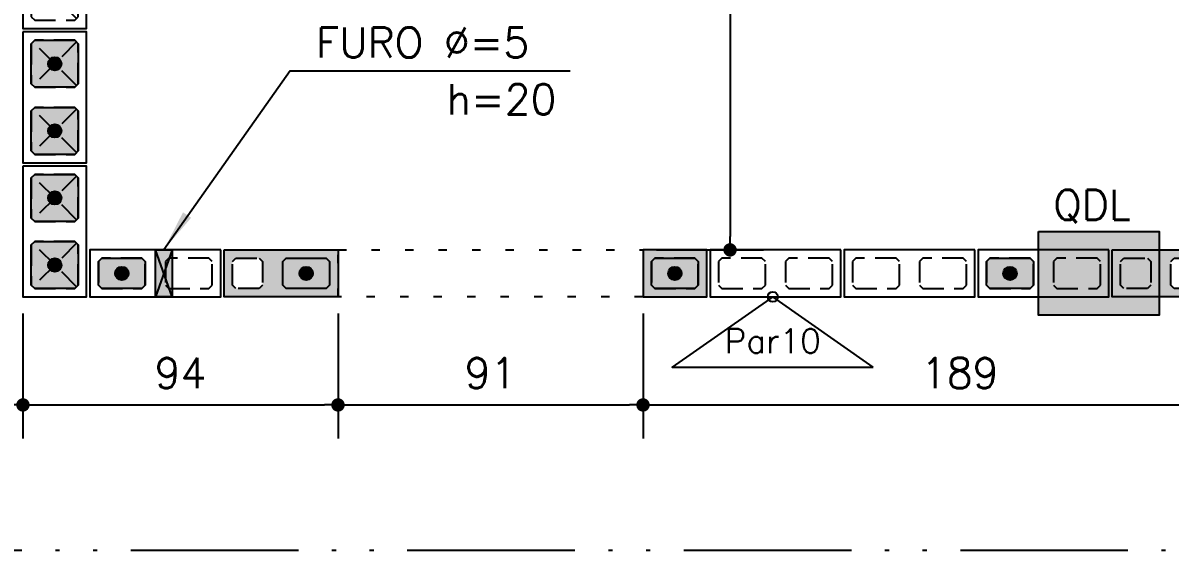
# Model space of a CAD drawing. Extents: x -14651 to 11095, y -4567 to -1290.
# Drawn here: x 1464.5 to 1806.8, y -3589.1 to -3431.9 of the extents above; entities that cross this region are included whole.
import ezdxf
from ezdxf.enums import TextEntityAlignment as Align

# ---------------------------------------------------------------- set-up
doc = ezdxf.new("R2010")
doc.units = 0
doc.header["$LTSCALE"] = 25
for name, pattern in [('DASHED2', [0.375, 0.25, -0.125]), ('ESTILO_TQS_0002', [0.4, 0.1, -0.3]), ('ESTILO_TQS_0004', [3.3, 2, -0.4, 0.05, -0.4, 0.05, -0.4])]:
    doc.linetypes.add(name, pattern=pattern)
for name, color, linetype in [('203', 1, 'DASHED2'), ('213', 252, 'Continuous'), ('241', 2, 'Continuous'), ('247', 50, 'Continuous'), ('248', 100, 'Continuous'), ('ABERTURAS', 53, 'Continuous'), ('Arranque', 14, 'Continuous'), ('COTA', 1, 'Continuous'), ('EIXOS', 1, 'ESTILO_TQS_0004'), ('FERRO', 5, 'Continuous'), ('H2', 252, 'Continuous'), ('Linha_fina', 1, 'Continuous'), ('Pena_2', 2, 'Continuous'), ('PORTA', 3, 'ESTILO_TQS_0002'), ('T1', 2, 'Continuous'), ('TJANELA', 2, 'Continuous'), ('VIGA', 3, 'Continuous')]:
    doc.layers.add(name, color=color, linetype=linetype)
doc.styles.add('COTA', font='romans.shx')
doc.styles.add('Texto1', font='romans.shx', dxfattribs={"height": 9})
doc.dimstyles.new('forma', dxfattribs={"dimscale": 5, "dimtxt": 1.8, "dimasz": 0.8, "dimexe": 2, "dimexo": 1, "dimgap": 1, "dimtad": 1, "dimdec": 1, "dimzin": 9, "dimtxsty": 'COTA', "dimblk1": 'DOT', "dimblk2": 'DOT', "dimsah": 1, "dimcen": 0, "dimdle": 1, "dimclrd": 256, "dimclre": 256, "dimclrt": 2, "dimadec": 0, "dimazin": 0, "dimtfac": 1, "dimtdec": 0, "dimtmove": 0, "dimatfit": 3, "dimfxl": 1, "dimtolj": 1, "dimtzin": 0, "dimarcsym": 0})

# ---------------------------------------------------------------- blocks, each defined once
blk = doc.blocks.new('P4020')
blk.add_lwpolyline([(-19.5, -9.5), (19.5, -9.5), (19.5, 9.5), (-19.5, 9.5), (-19.5, -9.5)])
at = {"color": 1, "linetype": 'DASHED2'}
for points in [[(-17, -6), (-16, -7), (-4, -7), (-3, -6), (-3, 6), (-4, 7), (-16, 7), (-17, 6), (-17, -6)], [(3, -6), (4, -7), (16, -7), (17, -6), (17, 6), (16, 7), (4, 7), (3, 6), (3, -6)]]:
    blk.add_lwpolyline(points, dxfattribs=at)
at = {"layer": '203', "color": 253}
for p, q in [((-16.5, 6.5), (-3.5, -6.5)), ((-3.5, 6.5), (-16.5, -6.5)), ((16.5, 6.5), (3.5, -6.5)), ((3.5, 6.5), (16.5, -6.5))]:
    blk.add_line(p, q, dxfattribs=at)
blk = doc.blocks.new('P3515')
at = {"layer": '248'}
h = blk.add_hatch(color=100, dxfattribs=at)
h.paths.add_polyline_path([(17, 7), (-17, 7), (-17, -7), (17, -7)])
h.paths.add_polyline_path([(-5.5, -3.5), (-6.5, -4.5), (-13.5, -4.5), (-14.5, -3.5), (-14.5, 3.5), (-13.5, 4.5), (-6.5, 4.5), (-5.5, 3.5)], flags=16)
h.paths.add_polyline_path([(0.5, 3.5), (1.5, 4.5), (13.5, 4.5), (14.5, 3.5), (14.5, -3.5), (13.5, -4.5), (1.5, -4.5), (0.5, -3.5)], flags=16)
blk.add_lwpolyline([(-17, -7), (17, -7), (17, 7), (-17, 7), (-17, -7)])
at = {"color": 1, "linetype": 'DASHED2'}
for points in [[(-14.5, -3.5), (-13.5, -4.5), (-6.5, -4.5), (-5.5, -3.5), (-5.5, 3.5), (-6.5, 4.5), (-13.5, 4.5), (-14.5, 3.5), (-14.5, -3.5)], [(0.5, -3.5), (1.5, -4.5), (13.5, -4.5), (14.5, -3.5), (14.5, 3.5), (13.5, 4.5), (1.5, 4.5), (0.5, 3.5), (0.5, -3.5)]]:
    blk.add_lwpolyline(points, dxfattribs=at)
blk = doc.blocks.new('P4015', base_point=(5842102.11612, -8124149.02973))
blk.add_lwpolyline([(5842082.61612, -8124156.02973), (5842121.61612, -8124156.02973), (5842121.61612, -8124142.02973), (5842082.61612, -8124142.02973), (5842082.61612, -8124156.02973)])
at = {"color": 1, "linetype": 'DASHED2'}
for points in [[(5842085.11612, -8124152.52973), (5842086.11612, -8124153.52973), (5842098.11612, -8124153.52973), (5842099.11612, -8124152.52973), (5842099.11612, -8124145.52973), (5842098.11612, -8124144.52973), (5842086.11612, -8124144.52973), (5842085.11612, -8124145.52973), (5842085.11612, -8124152.52973)], [(5842105.11612, -8124152.52973), (5842106.11612, -8124153.52973), (5842118.11612, -8124153.52973), (5842119.11612, -8124152.52973), (5842119.11612, -8124145.52973), (5842118.11612, -8124144.52973), (5842106.11612, -8124144.52973), (5842105.11612, -8124145.52973), (5842105.11612, -8124152.52973)]]:
    blk.add_lwpolyline(points, dxfattribs=at)
blk = doc.blocks.new('P2015')
at = {"layer": '247'}
h = blk.add_hatch(color=50, dxfattribs=at)
h.paths.add_polyline_path([(9.5, 7), (-9.5, 7), (-9.5, -7), (9.5, -7)])
h.paths.add_polyline_path([(6, -4.5), (-6, -4.5), (-7, -3.5), (-7, 3.5), (-6, 4.5), (6, 4.5), (7, 3.5), (7, -3.5)], flags=16)
blk.add_lwpolyline([(-9.5, -7), (9.5, -7), (9.5, 7), (-9.5, 7), (-9.5, -7)])
at = {"color": 1, "linetype": 'DASHED2'}
blk.add_lwpolyline([(-7, -3.5), (-6, -4.5), (6, -4.5), (7, -3.5), (7, 3.5), (6, 4.5), (-6, 4.5), (-7, 3.5), (-7, -3.5)], dxfattribs=at)
blk = doc.blocks.new('_IDNPAR_2')
at = {"color": 3}
blk.add_lwpolyline([(1, -0.7), (0, 0), (-1, -0.7)], close=True, dxfattribs=at)
blk.add_circle((0, 0), 0.05, dxfattribs=at)
at = {"layer": '247', "color": 2, "style": 'COTA', "flags": 8}
blk.add_attdef('ID', text='', height=0.24, dxfattribs=at).set_placement((0, -0.438), align=Align.MIDDLE_CENTER)
blk = doc.blocks.new('GR-1409')
at = {"layer": '213'}
h = blk.add_hatch(color=256, dxfattribs=at)
h.paths.add_polyline_path([(-6, 4.5), (-7, 3.5), (-7, -3.5), (-6, -4.5), (6, -4.5), (7, -3.5), (7, 3.5), (6, 4.5)])
h.paths.add_polyline_path([(-2, 0, 1), (2, 0, 1)], flags=16)
at = {"layer": 'Arranque'}
blk.add_hatch(color=256, dxfattribs=at).paths.add_polyline_path([(-2, 0, 1), (2, 0, 1)])
at = {"layer": '213'}
blk.add_lwpolyline([(-7, 3.5), (-6, 4.5), (6, 4.5), (7, 3.5), (7, -3.5), (6, -4.5), (-6, -4.5), (-7, -3.5), (-7, 3.5)], dxfattribs=at)
at = {"layer": 'FERRO', "linetype": 'Continuous'}
blk.add_circle((0, 0), 2, dxfattribs=at)
blk = doc.blocks.new('GR-1414')
at = {"layer": '213'}
h = blk.add_hatch(color=256, dxfattribs=at)
h.paths.add_polyline_path([(6, -7), (7, -6), (7, 6), (6, 7), (-6, 7), (-7, 6), (-7, -6), (-6, -7)])
h.paths.add_polyline_path([(2, 0, 1), (-2, 0, 1)], flags=16)
at = {"layer": 'Arranque'}
blk.add_hatch(color=256, dxfattribs=at).paths.add_polyline_path([(2, 0, 1), (-2, 0, 1)])
at = {"layer": '213'}
for p, q in [((-7, 6), (-6, 7)), ((-6, 7), (6, 7)), ((6, 7), (7, 6)), ((-7, -6), (-7, 6)), ((7, 6), (7, -6)), ((-6, -7), (-7, -6)), ((7, -6), (6, -7)), ((6, -7), (-6, -7))]:
    blk.add_line(p, q, dxfattribs=at)
at = {"layer": 'FERRO', "linetype": 'Continuous'}
blk.add_circle((0, 0), 2, dxfattribs=at)
blk = doc.blocks.new('ss')
at = {"layer": 'Linha_fina'}
blk.add_solid([(0, 0), (-2.501, -0.287), (-2.499, 0.296)], dxfattribs=at)
blk = doc.blocks.new('_Dot')
at = {"color": 0, "linetype": 'ByBlock', "lineweight": -2}
blk.add_line((-0.5, 0), (-1, 0), dxfattribs=at)
at = {"color": 0, "linetype": 'ByBlock', "const_width": 0.5}
blk.add_lwpolyline([(-0.25, 0, 1), (0.25, 0, 1)], format="xyb", close=True, dxfattribs=at)
blk = doc.blocks.new('*D155')
at = {"layer": 'COTA', "lineweight": -2, "transparency": 16777216}
for p, q in [((1228.52, -3518.6), (1228.52, -3555.83)), ((1464.52, -3518.6), (1464.52, -3555.83)), ((1232.52, -3545.83), (1460.52, -3545.83))]:
    blk.add_line(p, q, dxfattribs=at)
at = {"layer": 'Defpoints', "color": 0, "transparency": 16777216}
for p in [(1228.52, -3513.6), (1464.52, -3513.6), (1464.52, -3545.83)]:
    blk.add_point(p, dxfattribs=at)
at = {"layer": 'COTA', "lineweight": -2, "transparency": 16777216, "xscale": 4, "yscale": 4, "zscale": 4, "rotation": 180}
blk.add_blockref('_Dot', (1228.52, -3545.83), dxfattribs=at)
at = {"layer": 'COTA', "lineweight": -2, "transparency": 16777216, "xscale": 4, "yscale": 4, "zscale": 4}
blk.add_blockref('_Dot', (1464.52, -3545.83), dxfattribs=at)
at = {"layer": 'COTA', "color": 2, "transparency": 16777216, "insert": (1346.52, -3536.33), "char_height": 9, "attachment_point": 5, "style": 'COTA'}
blk.add_mtext('\\A1;236 ', dxfattribs=at)
blk = doc.blocks.new('*D156')
at = {"layer": 'COTA', "lineweight": -2, "transparency": 16777216}
for p, q in [((1464.52, -3518.6), (1464.52, -3555.83)), ((1558.52, -3518.6), (1558.52, -3555.83)), ((1468.52, -3545.83), (1554.52, -3545.83))]:
    blk.add_line(p, q, dxfattribs=at)
at = {"layer": 'Defpoints', "color": 0, "transparency": 16777216}
for p in [(1464.52, -3513.6), (1558.52, -3513.6), (1558.52, -3545.83)]:
    blk.add_point(p, dxfattribs=at)
at = {"layer": 'COTA', "lineweight": -2, "transparency": 16777216, "xscale": 4, "yscale": 4, "zscale": 4, "rotation": 180}
blk.add_blockref('_Dot', (1464.52, -3545.83), dxfattribs=at)
at = {"layer": 'COTA', "lineweight": -2, "transparency": 16777216, "xscale": 4, "yscale": 4, "zscale": 4}
blk.add_blockref('_Dot', (1558.52, -3545.83), dxfattribs=at)
at = {"layer": 'COTA', "color": 2, "transparency": 16777216, "insert": (1511.52, -3536.33), "char_height": 9, "attachment_point": 5, "style": 'COTA'}
blk.add_mtext('\\A1;94 ', dxfattribs=at)
blk = doc.blocks.new('*D157')
at = {"layer": 'COTA', "lineweight": -2, "transparency": 16777216}
for p, q in [((1558.52, -3518.6), (1558.52, -3555.83)), ((1649.52, -3518.6), (1649.52, -3555.83)), ((1562.52, -3545.83), (1645.52, -3545.83))]:
    blk.add_line(p, q, dxfattribs=at)
at = {"layer": 'Defpoints', "color": 0, "transparency": 16777216}
for p in [(1558.52, -3513.6), (1649.52, -3513.6), (1649.52, -3545.83)]:
    blk.add_point(p, dxfattribs=at)
at = {"layer": 'COTA', "lineweight": -2, "transparency": 16777216, "xscale": 4, "yscale": 4, "zscale": 4, "rotation": 180}
blk.add_blockref('_Dot', (1558.52, -3545.83), dxfattribs=at)
at = {"layer": 'COTA', "lineweight": -2, "transparency": 16777216, "xscale": 4, "yscale": 4, "zscale": 4}
blk.add_blockref('_Dot', (1649.52, -3545.83), dxfattribs=at)
at = {"layer": 'COTA', "color": 2, "transparency": 16777216, "insert": (1604.02, -3536.33), "char_height": 9, "attachment_point": 5, "style": 'COTA'}
blk.add_mtext('\\A1;91 ', dxfattribs=at)
blk = doc.blocks.new('*D158')
at = {"layer": 'COTA', "lineweight": -2, "transparency": 16777216}
for p, q in [((1649.52, -3518.6), (1649.52, -3555.83)), ((1838.52, -3518.6), (1838.52, -3555.83)), ((1653.52, -3545.83), (1834.52, -3545.83))]:
    blk.add_line(p, q, dxfattribs=at)
at = {"layer": 'Defpoints', "color": 0, "transparency": 16777216}
for p in [(1649.52, -3513.6), (1838.52, -3513.6), (1838.52, -3545.83)]:
    blk.add_point(p, dxfattribs=at)
at = {"layer": 'COTA', "lineweight": -2, "transparency": 16777216, "xscale": 4, "yscale": 4, "zscale": 4, "rotation": 180}
blk.add_blockref('_Dot', (1649.52, -3545.83), dxfattribs=at)
at = {"layer": 'COTA', "lineweight": -2, "transparency": 16777216, "xscale": 4, "yscale": 4, "zscale": 4}
blk.add_blockref('_Dot', (1838.52, -3545.83), dxfattribs=at)
at = {"layer": 'COTA', "color": 2, "transparency": 16777216, "insert": (1744.02, -3536.33), "char_height": 9, "attachment_point": 5, "style": 'COTA'}
blk.add_mtext('\\A1;189 ', dxfattribs=at)
blk = doc.blocks.new('*D208')
at = {"layer": 'COTA', "lineweight": -2, "transparency": 16777216}
for p, q in [((1653.52, -3028.6), (1685.49, -3028.6)), ((1675.49, -3032.6), (1675.49, -3495.6)), ((1653.52, -3499.6), (1685.49, -3499.6))]:
    blk.add_line(p, q, dxfattribs=at)
at = {"layer": 'Defpoints', "color": 0, "transparency": 16777216}
for p in [(1648.52, -3028.6), (1648.52, -3499.6), (1675.49, -3499.6)]:
    blk.add_point(p, dxfattribs=at)
at = {"layer": 'COTA', "lineweight": -2, "transparency": 16777216, "xscale": 4, "yscale": 4, "zscale": 4}
for p, rotation in [((1675.49, -3028.6), 90), ((1675.49, -3499.6), 270)]:
    blk.add_blockref('_Dot', p, dxfattribs=dict(at, rotation=rotation))
at = {"layer": 'COTA', "color": 2, "transparency": 16777216, "insert": (1665.99, -3264.1), "char_height": 9, "attachment_point": 5, "rotation": 90, "style": 'COTA'}
blk.add_mtext('\\A1;471 ', dxfattribs=at)

msp = doc.modelspace()

# ---------------------------------------------------------------- hatches: boundary and pattern name
at = {"layer": 'ABERTURAS', "transparency": 33554457}
msp.add_hatch(color=256, dxfattribs=at).paths.add_polyline_path([(1767.56, -3494.1), (1803.56, -3494.1), (1803.56, -3519.1), (1767.56, -3519.1)])
at = {"layer": 'H2'}
for points in [[(1509.03, -3499.6), (1504.03, -3499.6), (1506.52, -3506.61)], [(1506.52, -3506.61), (1504.03, -3499.6), (1504.03, -3513.6)], [(1509.03, -3499.6), (1506.52, -3506.61), (1509.03, -3513.64)], [(1509.03, -3513.64), (1506.52, -3506.61), (1504.03, -3513.6), (1504.03, -3513.64)]]:
    msp.add_hatch(color=256, dxfattribs=at).paths.add_polyline_path(points)

# ---------------------------------------------------------------- linework, layer by layer
at = {"layer": 'ABERTURAS'}
msp.add_lwpolyline([(1767.56, -3494.1), (1803.56, -3494.1), (1803.56, -3519.1), (1767.56, -3519.1)], close=True, dxfattribs=at)
at = {"layer": 'EIXOS'}
msp.add_line((11.7, -3589.1), (3495.96, -3589.1), dxfattribs=at)
at = {"layer": 'Linha_fina'}
for q in [(1506.53, -3499.6), (1627.76, -3446.18)]:
    msp.add_line((1544.2, -3446.18), q, dxfattribs=at)
at = {"layer": 'Pena_2', "ltscale": 0.5}
msp.add_lwpolyline([(1504.03, -3499.6), (1509.03, -3499.6), (1509.03, -3513.64), (1504.03, -3513.64)], close=True, dxfattribs=at)
at = {"layer": 'PORTA'}
msp.add_lwpolyline([(1558.52, -3499.6), (1649.52, -3499.6), (1649.52, -3513.6), (1558.52, -3513.6)], close=True, dxfattribs=at)
at = {"layer": 'VIGA', "ltscale": 0.5}
for p, q in [((1509.03, -3499.6), (1504.03, -3513.6)), ((1509.03, -3513.64), (1504.03, -3499.6))]:
    msp.add_line(p, q, dxfattribs=at)

# ---------------------------------------------------------------- block references
for name, p in [('GR-1414', (1474.02, -3444.1)), ('GR-1414', (1474.02, -3464.1)), ('GR-1414', (1474.02, -3484.1)), ('GR-1414', (1474.02, -3504.1)), ('GR-1409', (1494.02, -3506.6)), ('GR-1409', (1549.02, -3506.6)), ('GR-1409', (1659.02, -3506.6)), ('GR-1409', (1759.02, -3506.6))]:
    msp.add_blockref(name, p)
at = {"layer": '241'}
for name, p, rotation in [('P4020', (1474.02, -3414.1), 270), ('P4020', (1474.02, -3454.1), 270), ('P4020', (1474.02, -3494.1), 270), ('P4015', (1504.02, -3506.6), 180), ('P4015', (1689.02, -3506.6), 180), ('P4015', (1729.02, -3506.6), 180), ('P4015', (1769.02, -3506.6), 180)]:
    msp.add_blockref(name, p, dxfattribs=dict(at, rotation=rotation))
at = {"layer": '241', "xscale": -1, "rotation": 180}
for p in [(1541.52, -3506.6), (1806.52, -3506.6)]:
    msp.add_blockref('P3515', p, dxfattribs=at)
at = {"layer": '241'}
msp.add_blockref('P2015', (1659.02, -3506.6), dxfattribs=at)
at = {"layer": '247', "linetype": 'Continuous', "xscale": 30, "yscale": 30, "zscale": 30}
msp.add_blockref('_IDNPAR_2', (1688.23, -3513.6), dxfattribs=at).add_auto_attribs({'ID': 'Par10'})
at = {"layer": 'COTA', "xscale": 4.999999999999998, "yscale": 4.999999999999998, "zscale": 4.999999999999998, "rotation": 236.3440974744763}
msp.add_blockref('ss', (1506.53, -3499.6), dxfattribs=at)

# ---------------------------------------------------------------- texts
at = {"layer": 'T1', "style": 'Texto1'}
for s, p in [('FURO Ø=5', (1551.93, -3442.25)), ('h=20', (1590.89, -3459.19))]:
    msp.add_text(s, height=9, dxfattribs=at).set_placement(p)
at = {"layer": 'TJANELA', "style": 'Texto1'}
msp.add_text('QDL', height=9, dxfattribs=at).set_placement((1783.5, -3490.66), align=Align.CENTER)

# ---------------------------------------------------------------- dimensions: what is measured, and where the dimension line sits
at = {"layer": 'COTA'}
dim = msp.add_linear_dim(base=(1675.49, -3499.6), p1=(1648.52, -3028.6), p2=(1648.52, -3499.6), angle=90, dimstyle='forma', override={"dimpost": ' '}, dxfattribs=at)
dim.commit()
dim.dimension.update_dxf_attribs({"geometry": '*D208', "text_midpoint": (1665.99, -3264.1)})
for base, p1, p2, picture, middle in [((1464.52, -3545.83), (1228.52, -3513.6), (1464.52, -3513.6), '*D155', (1346.52, -3536.33)), ((1558.52, -3545.83), (1464.52, -3513.6), (1558.52, -3513.6), '*D156', (1511.52, -3536.33)), ((1649.52, -3545.83), (1558.52, -3513.6), (1649.52, -3513.6), '*D157', (1604.02, -3536.33)), ((1838.52, -3545.83), (1649.52, -3513.6), (1838.52, -3513.6), '*D158', (1744.02, -3536.33))]:
    dim = msp.add_linear_dim(base=base, p1=p1, p2=p2, dimstyle='forma', override={"dimpost": ' ', "dimtmove": 1}, dxfattribs=at)
    dim.commit()
    dim.dimension.update_dxf_attribs({"geometry": picture, "text_midpoint": middle})

doc.saveas('drawing.dxf')
